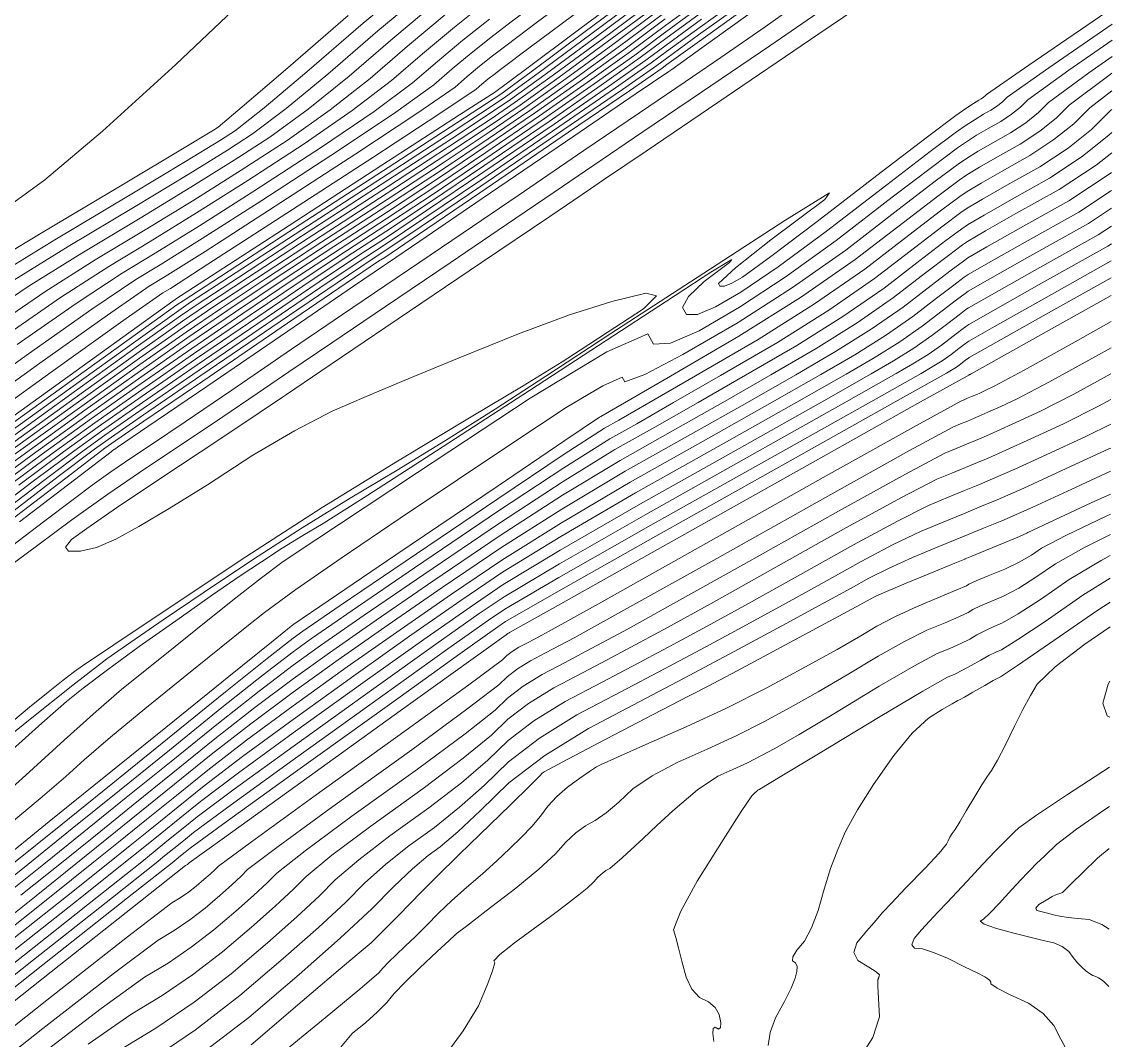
# Model space of a CAD drawing. Header units: inches. Extents: x 1337389 to 1347141, y 407035 to 414577.
# Drawn here: x 1346608 to 1347140, y 413786 to 414283 of the extents above; entities that cross this region are included whole.
import ezdxf

# ---------------------------------------------------------------- set-up
doc = ezdxf.new("R2010")
doc.units = ezdxf.units.IN
doc.header["$MEASUREMENT"] = 0
doc.layers.add('Topo', color=7, linetype='Continuous', lineweight=15, true_color=0x459900)

msp = doc.modelspace()

# ---------------------------------------------------------------- linework, layer by layer
at = {"layer": 'Topo'}
for points, elevation in [([(1346921.064, 414309.6109), (1346880.439, 414279.306), (1346853.268, 414259.0429), (1346839.5499, 414248.8219), (1346839.2871, 414248.643), (1346821.849, 414237.326), (1346787.2372, 414214.8719), (1346735.4491, 414181.2809), (1346700.841, 414158.8298), (1346683.4109, 414147.5182), (1346683.1591, 414147.3471), (1346664.6771, 414134.0349), (1346627.9651, 414107.5821), (1346573.023, 414067.9889)], 820), ([(1346578.0841, 414068.442), (1346629.5732, 414105.5459), (1346664.8971, 414130.9631), (1346684.0571, 414144.6939), (1346687.051, 414146.7371), (1346705.225, 414158.593), (1346738.578, 414180.2609), (1346787.1099, 414211.74), (1346820.51, 414233.4389), (1346838.7781, 414245.3569), (1346841.9132, 414247.493), (1346856.693, 414258.385), (1346883.1191, 414278.0299), (1346921.1909, 414306.4301)], 825), ([(1346884.1299, 414300.844), (1346859.8221, 414282.67), (1346844.411, 414271.0928), (1346837.896, 414266.1119), (1346831.594, 414261.094), (1346825.5051, 414256.038), (1346819.627, 414250.945), (1346801.544, 414238.362), (1346771.254, 414218.289), (1346728.76, 414190.725), (1346697.8051, 414170.7839), (1346678.3921, 414158.466), (1346670.518, 414153.7699), (1346650.133, 414139.7322), (1346617.2359, 414116.3518), (1346571.8269, 414083.629)], 810), ([(1346583.1459, 414068.8942), (1346631.1811, 414103.509), (1346665.1169, 414127.8912), (1346684.9541, 414142.0399), (1346690.6921, 414145.956), (1346709.6099, 414158.3563), (1346741.7069, 414179.24), (1346786.9839, 414208.6079), (1346819.1711, 414229.552), (1346838.2679, 414242.0699), (1346844.2749, 414246.1649), (1346860.1191, 414257.7262), (1346885.8, 414276.7541), (1346921.3179, 414303.249)], 830), ([(1346596.6779, 413935.7491), (1346612.2161, 413948.516), (1346621.217, 413955.839), (1346628.5279, 413961.6511), (1346634.147, 413965.9528), (1346638.0759, 413968.7441), (1346653.3051, 413978.9968), (1346679.8348, 413996.7121), (1346717.6639, 414021.8879), (1346754.8869, 414045.837), (1346791.5031, 414068.5588), (1346827.5121, 414090.0541), (1346852.909, 414105.2891), (1346867.6932, 414114.2639), (1346871.8661, 414116.98), (1346880.559, 414122.6431), (1346893.7731, 414131.2539), (1346911.5081, 414142.8121), (1346917.8061, 414149.186), (1346912.667, 414150.374), (1346896.0901, 414146.3761), (1346875.391, 414139.7951), (1346850.5699, 414130.6291), (1346821.6269, 414118.878), (1346796.8509, 414108.6661), (1346776.2408, 414099.992), (1346759.7981, 414092.8569), (1346741.4269, 414083.3169), (1346721.1279, 414071.371), (1346698.902, 414057.0211), (1346680.34, 414045.422), (1346665.443, 414036.5749), (1346654.2123, 414030.48), (1346644.7659, 414026.4649), (1346637.1069, 414024.5291), (1346631.2341, 414024.6729), (1346629.7741, 414026.587), (1346632.7251, 414030.2709), (1346640.0892, 414035.7249), (1346654.572, 414045.713), (1346676.1742, 414060.2359), (1346704.8959, 414079.2931), (1346724.674, 414092.4289), (1346735.509, 414099.6411), (1346737.4001, 414100.9321), (1346754.2029, 414112.3099), (1346785.9189, 414133.775), (1346832.546, 414165.3281), (1346865.781, 414187.8281), (1346885.623, 414201.2772), (1346892.0741, 414205.6732), (1346912.791, 414219.7329), (1346947.776, 414243.458), (1346997.028, 414276.8471), (1347032.5582, 414301.0422)], 915), ([(1346803.205, 414305.6591), (1346774.7781, 414282.06), (1346747.3411, 414258.287), (1346726.612, 414240.857), (1346712.5891, 414229.7692), (1346705.2742, 414225.0239), (1346688.146, 414214.554), (1346661.205, 414198.3589), (1346624.4519, 414176.4389), (1346596.8571, 414159.598)], 775), ([(1346599.394, 414190.8429), (1346619.6868, 414205.742), (1346647.7041, 414229.4288), (1346683.443, 414261.904), (1346726.9061, 414303.1669)], 765), ([(1346588.2069, 414069.346), (1346632.789, 414101.4729), (1346665.3371, 414124.8202), (1346685.8519, 414139.387), (1346694.333, 414145.1751), (1346713.995, 414158.119), (1346744.836, 414178.2188), (1346786.8581, 414205.476), (1346817.832, 414225.664), (1346837.7579, 414238.7839), (1346846.637, 414244.8361), (1346863.5441, 414257.0671), (1346888.48, 414275.4769), (1346921.4451, 414300.067)], 835), ([(1346591.7231, 414038.2069), (1346619.774, 414059.568), (1346638.8229, 414073.8681), (1346648.8681, 414081.1071), (1346667.5369, 414094.1018), (1346694.8281, 414112.8542), (1346730.742, 414137.3632), (1346757.8409, 414155.7491), (1346776.1249, 414168.013), (1346785.5941, 414174.1539), (1346804.4391, 414186.7901), (1346832.6598, 414205.9209), (1346870.2589, 414231.547), (1346897.7999, 414250.478), (1346915.285, 414262.713), (1346922.712, 414268.254), (1346939.0999, 414280.1629), (1346964.4488, 414298.439)], 885), ([(1346593.2691, 414069.7981), (1346634.397, 414099.436), (1346665.5569, 414121.7481), (1346686.7499, 414136.7342), (1346697.974, 414144.3939), (1346718.379, 414157.8821), (1346747.965, 414177.199), (1346786.7311, 414202.3441), (1346816.492, 414221.7771), (1346837.248, 414235.498), (1346848.9988, 414243.5071), (1346866.9701, 414256.4079), (1346891.161, 414274.201), (1346921.5711, 414296.8859)], 840), ([(1346594.0921, 414054.0168), (1346618.5768, 414072.0591), (1346642.4372, 414089.2531), (1346666.6571, 414106.3889), (1346691.2379, 414123.4669), (1346716.1789, 414140.487), (1346740.3031, 414156.6969), (1346763.6102, 414172.0949), (1346786.0989, 414186.6831), (1346809.7962, 414202.34), (1346834.699, 414219.0671), (1346860.81, 414236.863), (1346884.098, 414253.113), (1346904.5629, 414267.8189), (1346922.2047, 414280.9792), (1346941.909, 414295.458)], 865), ([(1346964.643, 414295.2349), (1346938.3979, 414276.3391), (1346922.839, 414265.0731), (1346917.9651, 414261.437), (1346901.2261, 414249.8191), (1346872.6211, 414230.2178), (1346832.151, 414202.6349), (1346803.0989, 414182.903), (1346785.4668, 414171.022), (1346779.254, 414166.992), (1346762.2257, 414155.5119), (1346734.3831, 414136.5809), (1346695.726, 414110.201), (1346667.756, 414091.0299), (1346650.476, 414079.0701), (1346643.8851, 414074.3199), (1346626.1949, 414060.9559), (1346597.407, 414038.9769)], 890), ([(1346996.559, 414298.6249), (1346970.7741, 414280.3391), (1346949.1881, 414265.301), (1346931.7991, 414253.514), (1346909.539, 414238.384), (1346882.405, 414219.9121), (1346850.399, 414198.098), (1346823.575, 414179.8419), (1346801.932, 414165.144), (1346785.4709, 414154.0049), (1346764.8079, 414139.967), (1346739.944, 414123.031), (1346710.879, 414103.197), (1346688.1222, 414087.731), (1346671.6741, 414076.6339), (1346661.534, 414069.9061), (1346651.883, 414063.28), (1346642.722, 414056.7561), (1346634.0511, 414050.3329), (1346618.9959, 414038.9391), (1346597.5579, 414022.5719)], 905), ([(1346604.468, 414156.76), (1346631.033, 414173.2011), (1346663.6601, 414192.6602), (1346689.526, 414208.3009), (1346708.629, 414220.1241), (1346720.9701, 414228.1289), (1346737.3161, 414240.5), (1346757.668, 414257.2379), (1346782.0249, 414278.342), (1346807.2609, 414299.2931)], 780), ([(1346571.444, 414091.846), (1346611.6909, 414120.8491), (1346642.5221, 414142.5698), (1346663.937, 414157.009), (1346675.936, 414164.1651), (1346696.4249, 414177.037), (1346725.4049, 414195.6252), (1346762.8742, 414219.9289), (1346790.8391, 414238.7189), (1346809.2999, 414251.9941), (1346818.2579, 414259.756), (1346827.539, 414267.4599), (1346837.143, 414275.108), (1346847.0709, 414282.6989), (1346863.4209, 414295.0189)], 805), ([(1346811.317, 414292.926), (1346789.271, 414274.6249), (1346767.9939, 414256.1891), (1346748.021, 414240.144), (1346729.3509, 414226.489), (1346711.9839, 414215.224), (1346690.9061, 414202.048), (1346666.1161, 414186.961), (1346637.614, 414169.9629), (1346612.0792, 414153.922), (1346589.511, 414138.839)], 785), ([(1346598.3301, 414070.2499), (1346636.0051, 414097.3989), (1346665.7769, 414118.6761), (1346687.6469, 414134.0798), (1346701.6152, 414143.6121), (1346722.7641, 414157.6449), (1346751.0941, 414176.1783), (1346786.6051, 414199.212), (1346815.1531, 414217.8889), (1346836.7381, 414232.2122), (1346851.3611, 414242.1779), (1346870.3949, 414255.749), (1346893.8408, 414272.9252), (1346921.6981, 414293.7051)], 845), ([(1346600.5133, 414055.405), (1346623.638, 414072.5109), (1346644.0441, 414087.216), (1346666.877, 414103.3169), (1346692.1349, 414120.8141), (1346719.8201, 414139.7061), (1346744.6871, 414156.46), (1346766.7379, 414171.075), (1346785.9729, 414183.5508), (1346808.4569, 414198.4529), (1346834.1901, 414215.78), (1346863.172, 414235.534), (1346887.523, 414252.454), (1346907.243, 414266.5431), (1346922.3318, 414277.7981), (1346941.207, 414291.634)], 870), ([(1346600.6011, 414129.8442), (1346627.3001, 414148.2459), (1346650.7761, 414163.486), (1346671.026, 414175.5628), (1346693.666, 414189.543), (1346718.6939, 414205.425), (1346746.112, 414223.2091), (1346769.4301, 414239.4311), (1346788.6469, 414254.0919), (1346803.765, 414267.1899), (1346819.428, 414280.193), (1346835.637, 414293.0999)], 795), ([(1347001.6661, 414290.691), (1346973.108, 414271.074), (1346939.788, 414248.486), (1346911.1649, 414229.0589), (1346887.24, 414212.792), (1346868.0111, 414199.6871), (1346844.6778, 414183.835), (1346817.239, 414165.2361), (1346785.695, 414143.89), (1346759.5059, 414126.1391), (1346738.6718, 414111.9819), (1346723.1939, 414101.4189), (1346706.3979, 414090.0799), (1346688.285, 414077.9639), (1346668.854, 414065.071), (1346650.3611, 414052.373), (1346632.8058, 414039.8709), (1346616.189, 414027.5639), (1346601.173, 414016.3392)], 910), ([(1346603.092, 414039.7469), (1346632.6149, 414062.343), (1346648.9459, 414074.7722), (1346652.0839, 414077.0331), (1346667.976, 414087.9589), (1346696.623, 414107.547), (1346738.024, 414135.8), (1346766.611, 414155.275), (1346782.3831, 414165.9711), (1346785.341, 414167.8901), (1346801.76, 414179.0161), (1346831.6411, 414199.3489), (1346874.983, 414228.8889), (1346904.6511, 414249.1601), (1346920.6458, 414260.1609), (1346922.966, 414261.892), (1346937.696, 414272.515), (1346964.8372, 414292.0309)], 895), ([(1346921.8251, 414290.523), (1346896.5219, 414271.6479), (1346873.8209, 414255.0901), (1346853.723, 414240.8491), (1346836.2291, 414228.9252), (1346813.814, 414214.0021), (1346786.4781, 414196.0789), (1346754.2232, 414175.157), (1346727.149, 414157.4078), (1346705.256, 414142.8311), (1346688.5451, 414131.427), (1346665.997, 414115.6041), (1346637.613, 414095.363), (1346603.392, 414070.703)], 850), ([(1346967.6549, 414289.916), (1346939.882, 414269.9869), (1346925.2669, 414259.5292), (1346923.8111, 414258.5408), (1346907.912, 414247.709), (1346877.5711, 414227.0309), (1346832.7869, 414196.5081), (1346802.472, 414175.8492), (1346786.625, 414165.052), (1346785.246, 414164.12), (1346770.11, 414153.796), (1346741.216, 414134.0798), (1346698.5642, 414104.974), (1346669.8471, 414085.382), (1346655.0631, 414075.3051), (1346654.214, 414074.7407), (1346653.406, 414074.1858), (1346652.6389, 414073.6401), (1346651.912, 414073.1019), (1346636.82, 414061.539), (1346607.3612, 414038.95)], 900), ([(1346572.211, 414075.4121), (1346622.7811, 414111.854), (1346657.7438, 414136.8939), (1346677.0991, 414150.532), (1346680.8471, 414152.7669), (1346699.1849, 414164.5321), (1346732.1149, 414185.826), (1346779.635, 414216.649), (1346812.248, 414238.0058), (1346829.9531, 414249.8971), (1346832.7511, 414252.3209), (1346835.65, 414254.727), (1346838.6501, 414257.116), (1346841.751, 414259.4868), (1346856.2229, 414270.322), (1346882.0669, 414289.6201)], 815), ([(1346921.952, 414287.3419), (1346899.202, 414270.372), (1346877.247, 414254.4309), (1346856.086, 414239.5199), (1346835.7189, 414225.639), (1346812.4741, 414210.1147), (1346786.3519, 414192.9469), (1346757.3518, 414174.1369), (1346731.5331, 414157.171), (1346708.8972, 414142.05), (1346689.4421, 414128.774), (1346666.217, 414112.5328), (1346639.2211, 414093.3261), (1346608.4539, 414071.1552), (1346581.251, 414051.2418)], 855), ([(1346584.929, 413920.339), (1346611.6081, 413942.0419), (1346633.275, 413959.2691), (1346649.9321, 413972.0192), (1346661.5769, 413980.292), (1346677.376, 413991.1551), (1346697.3288, 414004.6089), (1346721.4359, 414020.6519), (1346745.1561, 414035.9138), (1346768.49, 414050.394), (1346791.438, 414064.0921), (1346814.984, 414078.5929), (1346839.1302, 414093.8971), (1346863.875, 414110.0041), (1346895.6649, 414130.7082), (1346934.5011, 414156.011), (1346980.3808, 414185.9119), (1347002.195, 414199.269), (1346999.9439, 414196.0821), (1346973.6269, 414176.3519), (1346956.331, 414162.7261), (1346948.0561, 414155.2041), (1346948.8031, 414153.7881), (1346950.9969, 414153.8291), (1346954.6381, 414155.3268), (1346959.7272, 414158.284), (1346973.5511, 414168.2921), (1346996.1081, 414185.3511), (1347027.3989, 414209.462), (1347049.93, 414226.682), (1347063.702, 414237.0101), (1347068.715, 414240.4468), (1347072.4638, 414242.9669), (1347074.9491, 414244.57), (1347076.1711, 414245.2563), (1347077.218, 414245.9449), (1347078.0891, 414246.636), (1347078.7851, 414247.3311), (1347099.432, 414261.6129), (1347140.0121, 414289.468)], 920), ([(1346767.5311, 414285.7771), (1346737.015, 414259.336), (1346715.9071, 414241.213), (1346704.2079, 414231.4091), (1346701.919, 414229.9241), (1346686.7661, 414220.8071), (1346658.75, 414204.0582), (1346617.8709, 414179.6781), (1346589.2469, 414162.435)], 770), ([(1346815.372, 414286.5598), (1346796.5178, 414270.9081), (1346778.3208, 414255.1408), (1346758.7252, 414239.788), (1346737.731, 414224.849), (1346715.339, 414210.325), (1346692.286, 414195.7961), (1346668.5709, 414181.2619), (1346644.195, 414166.724), (1346619.69, 414151.0839), (1346595.0558, 414134.3411)], 790), ([(1346606.933, 414056.7931), (1346628.7, 414072.963), (1346645.652, 414085.1801), (1346667.0971, 414100.2459), (1346693.0329, 414118.161), (1346723.4611, 414138.925), (1346749.0719, 414156.2228), (1346769.867, 414170.0539), (1346785.846, 414180.4189), (1346807.117, 414194.565), (1346833.6798, 414212.494), (1346865.5339, 414234.2051), (1346890.9492, 414251.7961), (1346909.9241, 414265.2663), (1346922.4588, 414274.6169), (1346940.505, 414287.8099)], 875), ([(1346586.0381, 414037.437), (1346613.354, 414058.18), (1346633.7609, 414073.4162), (1346647.2599, 414083.1431), (1346667.3169, 414097.174), (1346693.9301, 414115.507), (1346727.1009, 414138.1439), (1346753.457, 414155.986), (1346772.9961, 414169.0332), (1346785.7201, 414177.286), (1346805.7778, 414190.678), (1346833.1699, 414209.208), (1346867.8971, 414232.876), (1346894.3749, 414251.1369), (1346912.6039, 414263.99), (1346922.5862, 414271.4348), (1346939.8029, 414283.9861)], 880), ([(1346587.6721, 414052.6289), (1346613.515, 414071.607), (1346640.8288, 414091.29), (1346666.4371, 414109.4608), (1346690.3401, 414126.1211), (1346712.538, 414141.2689), (1346735.918, 414156.9341), (1346760.4811, 414173.1161), (1346786.2259, 414189.815), (1346811.1352, 414206.227), (1346835.2089, 414222.3531), (1346858.4477, 414238.191), (1346880.672, 414253.7719), (1346901.8823, 414269.0951), (1346922.078, 414284.161)], 860), ([(1346602.231, 413926.352), (1346618.2479, 413940.7699), (1346630.2762, 413951.2491), (1346638.315, 413957.789), (1346650.1289, 413966.7351), (1346665.716, 413978.085), (1346685.077, 413991.8389), (1346701.4459, 414003.313), (1346714.823, 414012.5061), (1346725.208, 414019.4171), (1346735.4261, 414025.9922), (1346745.4779, 414032.2291), (1346755.3631, 414038.1301), (1346777.0591, 414051.897), (1346810.567, 414073.5291), (1346855.885, 414103.0271), (1346893.283, 414127.3761), (1346922.762, 414146.5749), (1346944.3199, 414160.6251), (1346954.5711, 414166.901), (1346953.5129, 414165.404), (1346941.1461, 414156.133), (1346933.5092, 414148.8008), (1346930.5999, 414143.409), (1346932.4192, 414139.9561), (1346937.767, 414140.055), (1346946.6419, 414143.7081), (1346959.0452, 414150.914), (1346977.0891, 414163.2501), (1347000.7739, 414180.7148), (1347030.099, 414203.3121), (1347051.215, 414219.4489), (1347064.1221, 414229.1291), (1347068.82, 414232.35), (1347073.185, 414235.19), (1347077.2192, 414237.649), (1347080.9221, 414239.727), (1347084.0928, 414241.814), (1347086.733, 414243.911), (1347088.842, 414246.0161), (1347109.1629, 414260.3691), (1347139.9851, 414281.648)], 925), ([(1346606.1461, 414125.347), (1346634.9109, 414145.4079), (1346657.3561, 414160.2469), (1346673.481, 414169.864), (1346695.0459, 414183.2901), (1346722.049, 414200.525), (1346754.4928, 414221.5688), (1346780.1338, 414239.0749), (1346798.974, 414253.0432), (1346811.011, 414263.4731), (1346823.4829, 414273.8269), (1346836.39, 414284.1041)], 800), ([(1347139.9579, 414273.7596), (1347118.8941, 414259.126), (1347098.8989, 414244.7), (1347095.3768, 414241.185), (1347090.9681, 414237.6842), (1347085.672, 414234.1989), (1347079.4901, 414230.7281), (1347073.9069, 414227.4129), (1347068.9239, 414224.2532), (1347064.5409, 414221.2478), (1347052.4999, 414212.217), (1347032.7989, 414197.1611), (1347005.4401, 414176.08), (1346980.628, 414158.2069), (1346958.3628, 414143.5439), (1346938.646, 414132.089), (1346924.63, 414126.1061), (1346916.3141, 414125.5961), (1346913.7, 414130.5581), (1346893.6582, 414121.768), (1346856.1879, 414099.2261), (1346801.29, 414062.9322), (1346762.8139, 414037.4629), (1346740.7569, 414022.82), (1346735.1219, 414019.0021), (1346725.3251, 414011.6299), (1346711.3669, 414000.7039), (1346693.2481, 413986.2231), (1346678.146, 413974.1239), (1346666.0591, 413964.408), (1346656.9879, 413957.0741), (1346644.685, 413946.4429), (1346629.1468, 413932.5149), (1346610.377, 413915.2899), (1346593.7831, 413900.513)], 930), ([(1346601.368, 413890.6531), (1346617.4179, 413903.9379), (1346629.8949, 413914.6659), (1346638.7998, 413922.8368), (1346651.6092, 413933.8411), (1346668.3221, 413947.6781), (1346688.9379, 413964.3481), (1346705.548, 413977.7509), (1346718.1499, 413987.8869), (1346726.7461, 413994.757), (1346742.079, 414005.8422), (1346764.15, 414021.1419), (1346792.959, 414040.6581), (1346820.846, 414059.4081), (1346847.811, 414077.3921), (1346873.854, 414094.6101), (1346891.63, 414105.3041), (1346901.1379, 414109.4739), (1346902.379, 414107.1201), (1346912.2161, 414110.7849), (1346930.6501, 414120.4699), (1346957.6808, 414136.1729), (1346984.167, 414153.1649), (1347010.106, 414171.4441), (1347035.5, 414191.011), (1347053.7852, 414204.9851), (1347064.961, 414213.3659), (1347069.0291, 414216.1561), (1347074.6281, 414219.6361), (1347081.76, 414223.8079), (1347090.423, 414228.6701), (1347097.8429, 414233.554), (1347104.021, 414238.459), (1347108.9559, 414243.385), (1347128.6248, 414257.883), (1347139.9304, 414265.7927)], 935), ([(1347139.9025, 414257.7298), (1347138.3559, 414256.6391), (1347119.0129, 414242.0689), (1347112.6651, 414235.733), (1347104.7191, 414229.4241), (1347095.1739, 414223.1421), (1347084.0299, 414216.887), (1347075.35, 414211.859), (1347069.1341, 414208.058), (1347065.3811, 414205.4849), (1347055.0689, 414197.7519), (1347038.2001, 414184.86), (1347014.7722, 414166.8078), (1346988.0341, 414148.313), (1346957.984, 414129.3759), (1346924.6239, 414109.9949), (1346902.1812, 414096.96), (1346890.6539, 414090.2719), (1346890.0439, 414089.9291), (1346873.1971, 414078.564), (1346840.1129, 414056.175), (1346790.792, 414022.764), (1346757.7701, 414000.389), (1346741.0491, 413989.049), (1346740.628, 413988.746), (1346730.0851, 413980.2469), (1346709.421, 413963.551), (1346678.634, 413938.659), (1346649.419, 413915.0478), (1346621.7758, 413892.7179), (1346595.7041, 413871.6699)], 940), ([(1347139.8726, 414249.0714), (1347129.07, 414240.7541), (1347121.309, 414233.0069), (1347111.594, 414225.2939), (1347099.9241, 414217.6139), (1347086.3, 414209.966), (1347076.072, 414204.0819), (1347069.238, 414199.9611), (1347065.7999, 414197.604), (1347056.3541, 414190.5199), (1347040.9002, 414178.709), (1347019.438, 414162.1722), (1346994.944, 414145.2299), (1346967.4159, 414127.8811), (1346936.8551, 414110.126), (1346914.1901, 414097.0039), (1346899.422, 414088.5139), (1346892.5492, 414084.6571), (1346872.9069, 414071.8829), (1346840.494, 414050.1911), (1346795.3119, 414019.5829), (1346763.6092, 413998.04), (1346745.3848, 413985.562), (1346740.642, 413982.1501), (1346728.078, 413972.273), (1346707.695, 413955.9331), (1346679.4922, 413933.1299), (1346652.7281, 413911.5), (1346627.404, 413891.044), (1346603.52, 413871.7611)], 945), ([(1346593.03, 413857.1361), (1346611.3359, 413871.8529), (1346633.033, 413889.369), (1346656.037, 413907.9521), (1346680.3489, 413927.6001), (1346705.9689, 413948.315), (1346726.071, 413964.2989), (1346740.655, 413975.553), (1346749.7222, 413982.0761), (1346769.4469, 413995.6919), (1346799.832, 414016.4031), (1346840.8761, 414044.207), (1346872.617, 414065.2011), (1346895.055, 414079.3837), (1346908.1889, 414086.7571), (1346926.1991, 414097.048), (1346949.085, 414110.2581), (1346976.8471, 414126.3861), (1347001.8527, 414142.1459), (1347024.105, 414157.537), (1347043.6009, 414172.5591), (1347057.6389, 414183.2879), (1347066.22, 414189.723), (1347069.343, 414191.8639), (1347076.7931, 414196.305), (1347088.5702, 414203.0451), (1347104.6753, 414212.0849), (1347118.4692, 414221.1639), (1347129.953, 414230.2819), (1347139.1271, 414239.439), (1347139.8413, 414240.0012)], 950), ([(1347139.8025, 414228.7591), (1347138.5972, 414227.5561), (1347125.3441, 414217.0338), (1347109.4248, 414206.5571), (1347090.8411, 414196.125), (1347077.5151, 414188.5281), (1347069.448, 414183.767), (1347066.6391, 414181.842), (1347058.9241, 414176.0549), (1347046.301, 414166.4081), (1347028.771, 414152.901), (1347008.7629, 414139.0619), (1346986.2779, 414124.891), (1346961.3161, 414110.3889), (1346938.209, 414097.0921), (1346916.9569, 414085.0001), (1346897.5601, 414074.1119), (1346872.327, 414058.52), (1346841.2579, 414038.2231), (1346804.3522, 414013.2221), (1346775.286, 413993.3439), (1346754.0581, 413978.5891), (1346740.6679, 413968.9563), (1346724.063, 413956.3249), (1346704.2429, 413940.6969), (1346681.2061, 413922.0709), (1346659.346, 413904.404), (1346638.6611, 413887.6951), (1346619.1518, 413871.945), (1346600.4731, 413856.9561)], 955), ([(1346607.916, 413856.7761), (1346626.968, 413872.037), (1346644.2888, 413886.02), (1346662.6539, 413900.855), (1346682.0639, 413916.541), (1346702.517, 413933.0789), (1346722.056, 413948.3508), (1346740.682, 413962.3589), (1346758.3941, 413975.1019), (1346781.1241, 413990.9961), (1346808.8729, 414010.042), (1346841.6389, 414032.239), (1346872.0372, 414051.8381), (1346900.065, 414068.839), (1346925.7238, 414083.2419), (1346950.218, 414097.1362), (1346973.547, 414110.521), (1346995.7099, 414123.3971), (1347015.6732, 414135.9777), (1347033.437, 414148.2651), (1347049.0009, 414160.258), (1347060.2088, 414168.8228), (1347067.059, 414173.9601), (1347069.5519, 414175.6699), (1347078.2359, 414180.751), (1347093.111, 414189.2041), (1347114.176, 414201.028), (1347132.2189, 414212.9042), (1347139.7684, 414218.8977)], 960), ([(1346591.6422, 413837.7482), (1346615.359, 413856.5961), (1346634.7839, 413872.1279), (1346649.918, 413884.346), (1346665.963, 413897.307), (1346682.921, 413911.012), (1346700.791, 413925.461), (1346720.0491, 413940.3769), (1346740.695, 413955.762), (1346762.73, 413971.6149), (1346786.9619, 413988.648), (1346813.3927, 414006.861), (1346842.0212, 414026.2551), (1346871.7469, 414045.157), (1346902.5711, 414063.567), (1346934.4919, 414081.485), (1346962.2269, 414097.1801), (1346985.7769, 414110.6521), (1347005.141, 414121.902), (1347022.583, 414132.8942), (1347038.103, 414143.629), (1347051.702, 414154.107), (1347061.4931, 414161.591), (1347067.4791, 414166.0789), (1347069.6571, 414167.5729), (1347078.9582, 414172.9741), (1347095.381, 414182.2829), (1347118.9271, 414195.5), (1347139.0951, 414208.773), (1347139.7352, 414209.2813)], 965), ([(1346596.1511, 413835.2582), (1346622.8019, 413856.416), (1346642.6, 413872.22), (1346655.5461, 413882.6711), (1346669.2721, 413893.7589), (1346683.778, 413905.4829), (1346699.065, 413917.8431), (1346718.0411, 413932.4031), (1346740.709, 413949.1651), (1346767.0659, 413968.128), (1346792.8012, 413986.3), (1346817.9131, 414003.6809), (1346842.4031, 414020.271), (1346871.4571, 414038.4749), (1346905.076, 414058.294), (1346943.26, 414079.727), (1346974.2369, 414097.224), (1346998.0083, 414110.7837), (1347014.5721, 414120.407), (1347029.493, 414129.81), (1347042.769, 414138.994), (1347054.4021, 414147.9568), (1347062.7781, 414154.358), (1347067.8981, 414158.198), (1347069.7621, 414159.4761), (1347079.679, 414165.1971), (1347097.6509, 414175.3619), (1347123.677, 414189.9712), (1347139.705, 414200.5197)], 970), ([(1346600.6599, 413832.768), (1346630.2451, 413856.236), (1346650.4159, 413872.312), (1346661.174, 413880.997), (1346672.5812, 413890.211), (1346684.6349, 413899.9531), (1346697.3389, 413910.224), (1346716.0341, 413924.4289), (1346740.7219, 413942.5681), (1346771.4019, 413964.6409), (1346798.639, 413983.952), (1346822.4331, 414000.5001), (1346842.7841, 414014.2861), (1346871.1669, 414031.7941), (1346907.5807, 414053.0211), (1346952.0269, 414077.9699), (1346986.2458, 414097.2681), (1347010.238, 414110.915), (1347024.0041, 414118.9119), (1347036.4029, 414126.726), (1347047.436, 414134.3579), (1347057.102, 414141.8059), (1347064.063, 414147.126), (1347068.318, 414150.317), (1347069.866, 414151.3792), (1347080.4009, 414157.4199), (1347099.921, 414168.442), (1347128.428, 414184.443), (1347139.675, 414191.8452)], 975), ([(1346605.1689, 413830.2781), (1346637.6881, 413856.055), (1346658.2321, 413872.4041), (1346666.8029, 413879.323), (1346675.889, 413886.663), (1346685.4929, 413894.4239), (1346695.6129, 413902.6059), (1346714.0271, 413916.4551), (1346740.735, 413935.971), (1346775.7382, 413961.1539), (1346804.4769, 413981.603), (1346826.953, 413997.319), (1346843.166, 414008.302), (1346870.877, 414025.112), (1346910.0869, 414047.7491), (1346960.7949, 414076.2128), (1346998.2559, 414097.3119), (1347022.4692, 414111.0471), (1347033.4349, 414117.4179), (1347043.3119, 414123.6431), (1347052.102, 414129.722), (1347059.8031, 414135.656), (1347065.3481, 414139.894), (1347068.7371, 414142.4361), (1347069.971, 414143.282), (1347081.1221, 414149.6429), (1347102.191, 414161.5211), (1347133.178, 414178.9139), (1347139.6451, 414183.1703)], 980), ([(1347139.6151, 414174.4957), (1347137.9289, 414173.3859), (1347104.4621, 414154.6001), (1347081.844, 414141.8658), (1347070.0758, 414135.1851), (1347069.1572, 414134.5551), (1347066.633, 414132.6618), (1347062.5028, 414129.5052), (1347056.768, 414125.086), (1347050.2221, 414120.5589), (1347042.8658, 414115.9232), (1347034.6989, 414111.1779), (1347010.2651, 414097.356), (1346969.5621, 414074.455), (1346912.5918, 414042.4759), (1346870.5868, 414018.4309), (1346843.548, 414002.3181), (1346831.474, 413994.139), (1346810.316, 413979.255), (1346780.0741, 413957.667), (1346740.7492, 413929.3741), (1346712.0189, 413908.4808), (1346693.887, 413894.988), (1346686.3501, 413888.8941), (1346679.1979, 413883.1138), (1346672.4311, 413877.6481), (1346666.048, 413872.4949), (1346645.131, 413855.875), (1346609.6781, 413827.7879), (1346559.69, 413788.2339)], 985), ([(1346558.705, 413781.3961), (1346614.1869, 413825.298), (1346652.574, 413855.695), (1346673.8638, 413872.5869), (1346678.059, 413875.9741), (1346682.507, 413879.5659), (1346687.2068, 413883.365), (1346692.161, 413887.3699), (1346710.0118, 413900.5071), (1346740.7621, 413922.778), (1346784.4101, 413954.18), (1346816.1541, 413976.9069), (1346835.9941, 413990.9579), (1346843.9291, 413996.334), (1346870.2972, 414011.749), (1346915.097, 414037.2042), (1346978.3302, 414072.698), (1347022.2739, 414097.4), (1347046.93, 414111.31), (1347052.297, 414114.428), (1347057.1321, 414117.4749), (1347061.4341, 414120.4509), (1347065.2029, 414123.355), (1347067.9182, 414125.4289), (1347069.576, 414126.673), (1347070.18, 414127.087), (1347082.5652, 414134.0891), (1347106.732, 414147.6789), (1347139.5862, 414166.1214)], 990), ([(1346557.7191, 413774.5588), (1346618.6959, 413822.809), (1346660.0169, 413855.515), (1346681.681, 413872.6791), (1346683.6879, 413874.299), (1346685.8161, 413876.018), (1346688.065, 413877.836), (1346690.434, 413879.752), (1346708.0052, 413892.534), (1346740.7749, 413916.1808), (1346788.746, 413950.6931), (1346821.993, 413974.5589), (1346840.514, 413987.778), (1346844.3111, 413990.3501), (1346870.007, 414005.0679), (1346917.6031, 414031.931), (1346987.0981, 414070.94), (1347034.284, 414097.444), (1347059.1609, 414111.4411), (1347061.7289, 414112.9331), (1347064.0422, 414114.3909), (1347066.0999, 414115.815), (1347067.904, 414117.2041), (1347069.202, 414118.1967), (1347069.9961, 414118.7922), (1347070.2851, 414118.99), (1347083.2871, 414126.3122), (1347109.0019, 414140.759), (1347139.5578, 414157.9103)], 995), ([(1346557.3451, 413767.7022), (1346622.667, 413819.3891), (1346666.318, 413853.9099), (1346688.298, 413871.2629), (1346688.607, 413871.45), (1346688.909, 413871.6561), (1346689.203, 413871.8811), (1346689.49, 413872.1269), (1346689.7228, 413872.3329), (1346689.9021, 413872.4991), (1346690.028, 413872.6261), (1346707.245, 413885.0369), (1346741.5539, 413909.733), (1346792.9541, 413946.7119), (1346827.2738, 413971.4181), (1346844.5138, 413983.8491), (1346844.6752, 413984.006), (1346844.8791, 413984.1609), (1346845.128, 413984.3151), (1346845.4201, 413984.4682), (1346845.704, 413984.6178), (1346845.982, 413984.7661), (1346846.251, 413984.9121), (1346871.252, 413998.9411), (1346920.984, 414026.8551), (1346995.446, 414068.6529), (1347045.138, 414096.5381), (1347070.0582, 414110.5122), (1347070.2079, 414110.574), (1347070.3419, 414110.629), (1347070.4609, 414110.6779), (1347070.5651, 414110.721), (1347070.7408, 414110.7991), (1347070.989, 414110.9119), (1347071.3081, 414111.0602), (1347084.949, 414118.6961), (1347111.9109, 414133.8201), (1347139.5282, 414149.3223)], 1000), ([(1346563.765, 413760.631), (1346620.654, 413805.646), (1346659.9309, 413836.4709), (1346681.5979, 413853.106), (1346685.6541, 413855.5508), (1346689.61, 413858.2521), (1346693.4679, 413861.2099), (1346697.2269, 413864.4231), (1346700.2811, 413867.121), (1346702.6309, 413869.3028), (1346704.277, 413870.9699), (1346720.3411, 413882.8489), (1346750.8249, 413904.9421), (1346795.7288, 413937.2468), (1346826.3659, 413959.4689), (1346842.7368, 413971.607), (1346844.842, 413973.6621), (1346847.5211, 413975.6991), (1346850.775, 413977.7179), (1346854.6041, 413979.7211), (1346858.335, 413981.691), (1346861.9689, 413983.631), (1346865.5049, 413985.5389), (1346889.5461, 413998.982), (1346934.0921, 414023.961), (1346999.1429, 414060.476), (1347043.1628, 414085.0889), (1347066.1539, 414097.799), (1347068.1139, 414098.608), (1347069.8739, 414099.3341), (1347071.435, 414099.9779), (1347072.7949, 414100.54), (1347075.0988, 414101.5621), (1347078.345, 414103.044), (1347082.5349, 414104.9871), (1347097.058, 414112.8659), (1347121.9148, 414126.683), (1347139.4841, 414136.5445)], 1005), ([(1346570.184, 413753.56), (1346618.6399, 413791.9029), (1346653.545, 413819.033), (1346674.899, 413834.949), (1346682.701, 413839.652), (1346690.312, 413844.8481), (1346697.7332, 413850.5379), (1346704.9631, 413856.72), (1346710.839, 413861.9099), (1346715.359, 413866.1081), (1346718.5249, 413869.313), (1346733.4379, 413880.6609), (1346760.097, 413900.1497), (1346798.5039, 413927.7819), (1346825.4578, 413947.5199), (1346840.959, 413959.366), (1346845.0089, 413963.318), (1346850.1629, 413967.2371), (1346856.4229, 413971.122), (1346863.788, 413974.9731), (1346870.966, 413978.7638), (1346877.956, 413982.4949), (1346884.759, 413986.1659), (1346907.84, 413999.023), (1346947.2, 414021.0679), (1347002.839, 414052.299), (1347041.1892, 414073.6391), (1347062.249, 414085.0869), (1347066.0202, 414086.6421), (1347069.4059, 414088.0402), (1347072.408, 414089.2782), (1347075.0259, 414090.358), (1347079.457, 414092.324), (1347085.7019, 414095.176), (1347093.761, 414098.9128), (1347109.1671, 414107.036), (1347131.9191, 414119.546), (1347139.44, 414123.7674)], 1010), ([(1346616.6269, 413778.16), (1346647.159, 413801.594), (1346668.1991, 413816.792), (1346679.7471, 413823.7532), (1346691.0132, 413831.4449), (1346701.9981, 413839.866), (1346712.6999, 413849.016), (1346721.3969, 413856.698), (1346728.0881, 413862.912), (1346732.7739, 413867.657), (1346746.5339, 413878.4721), (1346769.3692, 413895.3589), (1346801.2789, 413918.316), (1346824.5499, 413935.571), (1346839.182, 413947.1241), (1346845.176, 413952.9739), (1346852.8052, 413958.775), (1346862.0711, 413964.5249), (1346872.973, 413970.2262), (1346883.5971, 413975.837), (1346893.943, 413981.3601), (1346904.012, 413986.7931), (1346926.134, 413999.064), (1346960.3089, 414018.1741), (1347006.5359, 414044.1231), (1347039.214, 414062.1889), (1347058.344, 414072.3738), (1347063.925, 414074.6769), (1347068.9379, 414076.7451), (1347073.3811, 414078.578), (1347077.256, 414080.177), (1347083.8149, 414083.087), (1347093.059, 414087.307), (1347104.9869, 414092.8391), (1347121.2749, 414101.2059), (1347139.396, 414111.0365)], 1015), ([(1347139.3529, 414098.5608), (1347133.384, 414095.3758), (1347116.213, 414086.765), (1347100.415, 414079.439), (1347088.1731, 414073.849), (1347079.4861, 414069.9959), (1347074.3549, 414067.8781), (1347068.4701, 414065.4498), (1347061.8309, 414062.7109), (1347054.4389, 414059.6609), (1347037.24, 414050.7391), (1347010.232, 414035.9459), (1346973.417, 414015.281), (1346944.4281, 413999.1049), (1346923.266, 413987.4199), (1346909.931, 413980.224), (1346896.2281, 413972.911), (1346882.157, 413965.4791), (1346867.719, 413957.928), (1346855.447, 413950.3121), (1346845.343, 413942.63), (1346837.4049, 413934.882), (1346823.642, 413923.622), (1346804.0538, 413908.8511), (1346778.6409, 413890.5679), (1346759.6311, 413876.2841), (1346747.0221, 413866.0001), (1346740.8159, 413859.716), (1346731.9539, 413851.4869), (1346720.4362, 413841.3129), (1346706.262, 413829.1938), (1346691.7151, 413818.0409), (1346676.7941, 413807.855), (1346661.5, 413798.6348), (1346640.7731, 413784.155)], 1020), ([(1346654.7999, 413780.4782), (1346673.8408, 413791.9562), (1346692.416, 413804.6369), (1346710.5271, 413818.5219), (1346728.173, 413833.61), (1346742.5118, 413846.276), (1346753.545, 413856.5211), (1346761.2711, 413864.344), (1346772.727, 413874.0961), (1346787.9129, 413885.7761), (1346806.829, 413899.385), (1346822.7341, 413911.674), (1346835.6269, 413922.641), (1346845.5099, 413932.2861), (1346858.0889, 413941.8501), (1346873.367, 413951.332), (1346891.3409, 413960.731), (1346908.8582, 413969.9839), (1346925.918, 413979.089), (1346942.52, 413988.047), (1346962.722, 413999.1459), (1346986.5249, 414012.387), (1347013.9279, 414027.769), (1347035.265, 414039.29), (1347050.5348, 414046.949), (1347059.737, 414050.7461), (1347068.0021, 414054.1559), (1347075.3281, 414057.179), (1347081.7161, 414059.814), (1347092.5309, 414064.6119), (1347107.7719, 414071.5711), (1347127.4392, 414080.6921), (1347139.3113, 414086.5143)], 1025), ([(1346670.8879, 413776.0571), (1346693.1179, 413791.2339), (1346714.7919, 413807.8499), (1346735.9091, 413825.906), (1346753.0701, 413841.0641), (1346766.2731, 413853.325), (1346775.519, 413862.6869), (1346785.823, 413871.9081), (1346797.185, 413880.9849), (1346809.6041, 413889.9199), (1346821.8261, 413899.725), (1346833.8502, 413910.3989), (1346845.677, 413921.943), (1346860.7309, 413933.388), (1346879.0139, 413944.7349), (1346900.5262, 413955.9839), (1346921.4888, 413967.0571), (1346941.9049, 413977.9529), (1346961.773, 413988.674), (1346981.0161, 413999.1871), (1346999.6328, 414009.4929), (1347017.625, 414019.5931), (1347033.29, 414027.8398), (1347046.63, 414034.2361), (1347057.643, 414038.78), (1347067.5331, 414042.861), (1347076.301, 414046.479), (1347083.946, 414049.6329), (1347096.8891, 414055.3739), (1347115.128, 414063.7029), (1347138.6661, 414074.618), (1347139.2712, 414074.9088)], 1030), ([(1347139.2322, 414063.6004), (1347122.485, 414055.834), (1347101.247, 414046.137), (1347086.176, 414039.4521), (1347077.2741, 414035.7789), (1347067.0651, 414031.5661), (1347055.5489, 414026.815), (1347042.7251, 414021.5232), (1347031.316, 414016.39), (1347021.321, 414011.4159), (1347012.7419, 414006.6001), (1346999.3102, 413999.2281), (1346981.0271, 413989.301), (1346957.892, 413976.8181), (1346934.12, 413964.1299), (1346909.7101, 413951.237), (1346884.6621, 413938.139), (1346863.373, 413924.9261), (1346845.843, 413911.5991), (1346832.0729, 413898.1569), (1346820.918, 413887.7758), (1346812.3788, 413880.455), (1346806.4572, 413876.1939), (1346798.92, 413869.7187), (1346789.768, 413861.0311), (1346779.0022, 413850.129), (1346763.628, 413835.853), (1346743.6459, 413818.2032), (1346719.0568, 413797.178), (1346693.8189, 413777.8301)], 1035), ([(1346720.202, 413783.8389), (1346745.144, 413805.165), (1346762.7221, 413820.1551), (1346772.9349, 413828.8071), (1346775.7839, 413831.1231), (1346777.734, 413832.728), (1346778.786, 413833.6228), (1346778.9389, 413833.807), (1346779.1639, 413834.0431), (1346779.4601, 413834.3321), (1346779.828, 413834.6741), (1346783.9529, 413838.83), (1346791.8348, 413846.8021), (1346803.4749, 413858.5881), (1346811.444, 413866.626), (1346815.7441, 413870.9159), (1346816.3741, 413871.4589), (1346821.708, 413876.6172), (1346831.7451, 413886.3909), (1346846.487, 413900.7797), (1346856.412, 413910.5041), (1346861.5199, 413915.5611), (1346861.811, 413915.9531), (1346862.167, 413916.3339), (1346862.5889, 413916.7023), (1346863.0771, 413917.059), (1346872.1191, 413921.8551), (1346889.716, 413931.0912), (1346915.8679, 413944.7661), (1346933.836, 413954.116), (1346943.6201, 413959.141), (1346945.2191, 413959.84), (1346954.8029, 413964.9021), (1346972.3699, 413974.3259), (1346997.9221, 413988.113), (1347015.167, 413997.4319), (1347024.107, 414002.2829), (1347024.7401, 414002.667), (1347029.9079, 414004.8801), (1347039.6102, 414008.924), (1347053.8472, 414014.798), (1347063.371, 414018.7339), (1347068.1831, 414020.731), (1347068.2828, 414020.7888), (1347071.6459, 414022.188), (1347078.273, 414024.9279), (1347088.162, 414029.009), (1347094.8889, 414031.8212), (1347098.4519, 414033.3648), (1347098.8511, 414033.6411), (1347109.313, 414038.553), (1347129.8351, 414048.1), (1347139.1937, 414052.4402)], 1040), ([(1346732.0681, 413777.2761), (1346756.3689, 413797.0291), (1346773.1981, 413810.9521), (1346782.5542, 413819.0469), (1346784.438, 413821.3129), (1346787.2042, 413824.226), (1346790.8511, 413827.7859), (1346795.3809, 413831.992), (1346800.3479, 413836.769), (1346805.7521, 413842.115), (1346811.5949, 413848.0308), (1346818.0741, 413854.201), (1346825.191, 413860.6272), (1346832.9438, 413867.308), (1346840.0041, 413873.6081), (1346846.3711, 413879.526), (1346852.0441, 413885.064), (1346857.021, 413890.3651), (1346861.3011, 413895.4291), (1346864.884, 413900.2569), (1346869.2742, 413904.9389), (1346874.4709, 413909.474), (1346880.4741, 413913.864), (1346885.2009, 413917.169), (1346888.651, 413919.389), (1346890.8229, 413920.525), (1346898.8359, 413924.152), (1346912.6889, 413930.2691), (1346932.3828, 413938.877), (1346951.9141, 413948.0701), (1346971.282, 413957.848), (1346990.4881, 413968.211), (1347005.8932, 413976.6929), (1347017.4961, 413983.2931), (1347025.2979, 413988.0129), (1347034.348, 413992.747), (1347044.6459, 413997.496), (1347056.192, 414002.2609), (1347064.299, 414005.6759), (1347068.967, 414007.7428), (1347070.1949, 414008.462), (1347073.7149, 414010.055), (1347079.5267, 414012.5239), (1347087.6301, 414015.867), (1347094.6729, 414019.2291), (1347100.6551, 414022.6091), (1347105.5759, 414026.0069), (1347117.73, 414032.3879), (1347137.1179, 414041.7509), (1347139.16, 414042.6979)], 1045), ([(1347139.1257, 414032.7491), (1347126.1482, 414026.223), (1347112.3, 414018.3741), (1347102.858, 414011.853), (1347094.457, 414006.6369), (1347087.0981, 414002.7261), (1347080.7811, 414000.119), (1347075.785, 413997.9219), (1347072.108, 413996.134), (1347069.75, 413994.756), (1347065.227, 413992.6178), (1347058.537, 413989.7231), (1347049.6809, 413986.0687), (1347038.7871, 413980.614), (1347025.8549, 413973.3591), (1347010.8851, 413964.304), (1346996.618, 413955.9541), (1346983.0551, 413948.3091), (1346970.1949, 413941.37), (1346956.713, 413934.5991), (1346942.6088, 413927.9951), (1346927.8843, 413921.5589), (1346915.7761, 413915.1121), (1346906.2851, 413908.6551), (1346899.4119, 413902.189), (1346893.2909, 413897.0459), (1346887.921, 413893.229), (1346883.3019, 413890.736), (1346878.551, 413887.1999), (1346873.667, 413882.6201), (1346868.649, 413876.997), (1346860.5121, 413869.5579), (1346849.2569, 413860.304), (1346834.882, 413849.234), (1346825.2159, 413841.7819), (1346820.258, 413837.9492), (1346820.009, 413837.734), (1346819.828, 413837.5751), (1346819.715, 413837.4729), (1346819.6689, 413837.4282), (1346816.742, 413834.7071), (1346810.9329, 413829.3109), (1346802.2431, 413821.24), (1346795.2438, 413814.4091), (1346789.937, 413808.8201), (1346786.3219, 413804.471), (1346781.6991, 413799.7741), (1346776.0691, 413794.7281), (1346769.4311, 413789.3321), (1346763.017, 413781.5651)], 1050), ([(1347139.0901, 414022.4363), (1347134.5658, 414020.0591), (1347119.0248, 414010.7402), (1347105.0612, 414001.0971), (1347094.241, 413994.0451), (1347086.5658, 413989.584), (1347082.0359, 413987.715), (1347077.8539, 413985.7891), (1347074.02, 413983.8068), (1347070.5339, 413981.7681), (1347066.1551, 413979.5611), (1347060.8819, 413977.1848), (1347054.717, 413974.641), (1347043.2269, 413968.4809), (1347026.4131, 413958.705), (1347004.2739, 413945.3139), (1346987.3438, 413935.215), (1346975.6212, 413928.4069), (1346969.1069, 413924.8921), (1346962.2771, 413921.4619), (1346955.133, 413918.117), (1346947.6741, 413914.8561), (1346937.89, 413908.157), (1346925.7831, 413898.0179), (1346918.0549, 413890.7461)], 1055), ([(1346936.8909, 413862.1831), (1346937.7511, 413863.75), (1346950.31, 413883.8389), (1346959.171, 413897.6921), (1346964.336, 413905.3091), (1346965.8031, 413906.689), (1346966.846, 413907.6378), (1346967.464, 413908.154), (1346967.657, 413908.2389), (1346967.8421, 413908.3251), (1346968.019, 413908.4141), (1346968.1877, 413908.505), (1346978.069, 413914.4748), (1346997.663, 413926.3241), (1347026.9701, 413944.0521), (1347047.666, 413956.3481), (1347059.7519, 413963.213), (1347063.2279, 413964.6471), (1347067.083, 413966.5031), (1347071.317, 413968.7799), (1347075.9319, 413971.479), (1347079.9229, 413973.656), (1347083.2901, 413975.3113), (1347086.0339, 413976.4431), (1347094.0249, 413981.453), (1347107.2641, 413990.34), (1347125.749, 414003.1059), (1347139.0521, 414011.4333)], 1060), ([(1346972.3311, 413783.6099), (1346973.2539, 413789.9239), (1346975.913, 413797.0659), (1346980.308, 413805.0339), (1346983.5111, 413811.448), (1346985.5229, 413816.3082), (1346986.3429, 413819.615), (1346986.377, 413822.126), (1346985.6241, 413823.8409), (1346984.0839, 413824.761), (1346984.3001, 413826.8369), (1346986.2699, 413830.0689), (1346989.996, 413834.4559), (1346993.446, 413840.8831), (1346996.6233, 413849.3491), (1346999.5252, 413859.854), (1347002.714, 413869.778), (1347006.1911, 413879.1221), (1347009.9561, 413887.884), (1347015.785, 413898.4449), (1347023.678, 413910.8039), (1347033.6361, 413924.9599), (1347042.5421, 413935.769), (1347050.396, 413943.2309), (1347057.1991, 413947.346), (1347061.997, 413950.1979), (1347064.788, 413951.7859), (1347065.5732, 413952.1099), (1347068.01, 413953.445), (1347072.1012, 413955.793), (1347077.844, 413959.152), (1347081.992, 413961.5232), (1347084.5451, 413962.906), (1347085.5021, 413963.301), (1347093.8089, 413968.8612), (1347109.4661, 413979.5841), (1347132.4741, 413995.472), (1347139.0116, 413999.7057)], 1065), ([(1347016.3111, 413776.562), (1347023.2681, 413787.5041), (1347026.5049, 413797.454), (1347026.0229, 413806.4129), (1347025.779, 413812.527), (1347025.774, 413815.7951), (1347026.007, 413816.218), (1347026.1619, 413816.5001), (1347026.24, 413816.6409), (1347026.293, 413816.8549), (1347026.399, 413817.2839), (1347026.5591, 413817.9281), (1347024.8929, 413819.416), (1347021.4021, 413821.7481), (1347016.085, 413824.9261), (1347014.1189, 413828.9042), (1347015.5049, 413833.6821), (1347020.2419, 413839.2611), (1347023.9181, 413843.5822), (1347026.5331, 413846.6459), (1347028.086, 413848.4531), (1347032.341, 413852.9802), (1347039.299, 413860.2281), (1347048.96, 413870.197), (1347055.6313, 413877.3811), (1347059.313, 413881.7802), (1347060.0069, 413883.3939), (1347060.925, 413885.1182), (1347062.0669, 413886.9522), (1347063.433, 413888.8941), (1347065.7061, 413892.5422), (1347068.8861, 413897.894), (1347072.9721, 413904.951), (1347076.394, 413910.5891), (1347079.1519, 413914.8079), (1347081.2469, 413917.6071), (1347084.1448, 413922.617), (1347087.8459, 413929.837), (1347092.349, 413939.2659), (1347096.4429, 413947.406), (1347100.126, 413954.257), (1347103.4, 413959.8172), (1347112.2551, 413968.1319), (1347126.6911, 413979.2019), (1347138.97, 413987.681)], 1070), ([(1347138.8181, 413943.6893), (1347137.5372, 413944.2432), (1347135.4151, 413950.43), (1347138.062, 413959.8229), (1347138.8786, 413961.2102)], 1075), ([(1347118.492, 413779.887), (1347114.952, 413786.597), (1347111.6318, 413793.2579), (1347106.3649, 413799.119), (1347099.1519, 413804.1792), (1347089.994, 413808.4379), (1347083.9019, 413811.5611), (1347080.877, 413813.5481), (1347080.919, 413814.3989), (1347080.4369, 413815.255), (1347079.4309, 413816.117), (1347077.9, 413816.9839), (1347074.1041, 413818.9349), (1347068.0432, 413821.9701), (1347059.7171, 413826.0892), (1347052.8761, 413828.9699), (1347047.52, 413830.614), (1347043.649, 413831.019), (1347042.282, 413832.7001), (1347043.4199, 413835.6579), (1347047.061, 413839.8929), (1347050.9619, 413844.2359), (1347055.1229, 413848.6901), (1347059.544, 413853.252), (1347064.2959, 413858.263), (1347069.3801, 413863.7219), (1347074.794, 413869.6291), (1347079.484, 413874.661), (1347083.447, 413878.8169), (1347086.6859, 413882.0981), (1347089.601, 413885.0112), (1347092.1941, 413887.557), (1347094.464, 413889.7351), (1347103.1209, 413895.846), (1347118.163, 413905.8889), (1347138.7339, 413919.3043)], 1075), ([(1347138.3643, 413812.2722), (1347135.9009, 413814.7629), (1347134.67, 413815.7101), (1347133.383, 413816.5219), (1347132.038, 413817.2001), (1347130.6371, 413817.743), (1347129.022, 413818.6689), (1347127.1949, 413819.9761), (1347125.1551, 413821.6649), (1347123.083, 413823.7979), (1347120.981, 413826.3762), (1347118.848, 413829.3989), (1347115.701, 413831.8041), (1347111.542, 413833.592), (1347106.371, 413834.7619), (1347099.902, 413836.3371), (1347092.1369, 413838.3191), (1347083.0761, 413840.7059), (1347077.5649, 413842.6379), (1347075.605, 413844.1151), (1347077.196, 413845.1371), (1347080.3032, 413848.0523), (1347084.928, 413852.86), (1347091.07, 413859.5611), (1347095.6559, 413864.527), (1347098.6869, 413867.757), (1347100.163, 413869.2521), (1347103.0259, 413872.0521), (1347107.276, 413876.1561), (1347112.9139, 413881.5662), (1347122.646, 413889.068), (1347136.4741, 413898.664), (1347138.6676, 413900.0945)], 1080), ([(1346918.0549, 413890.7461), (1346911.352, 413884.44), (1346903.39, 413877.1419)], 1055), ([(1346903.39, 413877.1419), (1346901.1121, 413875.054), (1346895.063, 413869.8599), (1346893.2061, 413868.8571), (1346891.295, 413867.4349), (1346889.3299, 413865.5931), (1346887.3118, 413863.3309), (1346883.99, 413860.3009), (1346880.0531, 413857.0679)], 1055), ([(1347138.461, 413840.25), (1347135.0189, 413842.491), (1347128.8582, 413844.9239), (1347123.2541, 413845.4171), (1347118.4799, 413845.9801), (1347114.536, 413846.6129), (1347111.422, 413847.3168), (1347108.5161, 413848.0061), (1347105.816, 413848.678), (1347103.3222, 413849.3349), (1347102.825, 413850.522), (1347104.3241, 413852.2379), (1347107.8191, 413854.4842), (1347110.6711, 413856.1331), (1347112.8781, 413857.1838), (1347114.4409, 413857.637), (1347115.7068, 413858.2171), (1347116.6762, 413858.924), (1347117.3461, 413859.7569), (1347120.277, 413862.6961), (1347125.468, 413867.7401), (1347132.918, 413874.889), (1347138.597, 413879.6462)], 1085), ([(1346927.4959, 413843.312), (1346929.7159, 413849.1151), (1346936.8909, 413862.1831)], 1060), ([(1346880.0531, 413857.0679), (1346879.3651, 413856.503), (1346873.435, 413851.9369), (1346868.1029, 413847.9247)], 1055), ([(1346868.1029, 413847.9247), (1346866.2192, 413846.5068), (1346857.717, 413840.2149), (1346847.9281, 413833.0611), (1346846.7971, 413832.155)], 1055), ([(1346945.8719, 413785.5279), (1346945.247, 413789.445), (1346945.4179, 413791.7501), (1346946.3849, 413792.443), (1346948.1481, 413791.5241), (1346949.0829, 413792.2559), (1346949.189, 413794.638), (1346948.4679, 413798.671), (1346946.4939, 413802.0681), (1346943.2671, 413804.8291), (1346938.7882, 413806.9531), (1346935.126, 413810.9701), (1346932.2811, 413816.878), (1346930.2541, 413824.6781), (1346928.565, 413831.1211), (1346927.2152, 413836.206), (1346926.2039, 413839.9331), (1346927.4959, 413843.312)], 1060), ([(1346846.7971, 413832.155), (1346841.5519, 413827.953), (1346838.59, 413824.8941), (1346839.04, 413823.8818), (1346837.93, 413819.883), (1346835.583, 413813.743)], 1055), ([(1346835.583, 413813.743), (1346835.26, 413812.8969), (1346831.0289, 413802.924), (1346823.6381, 413790.7151), (1346813.0849, 413776.2711)], 1055)]:
    msp.add_lwpolyline(points, dxfattribs=dict(at, elevation=elevation))

doc.saveas('drawing.dxf')
